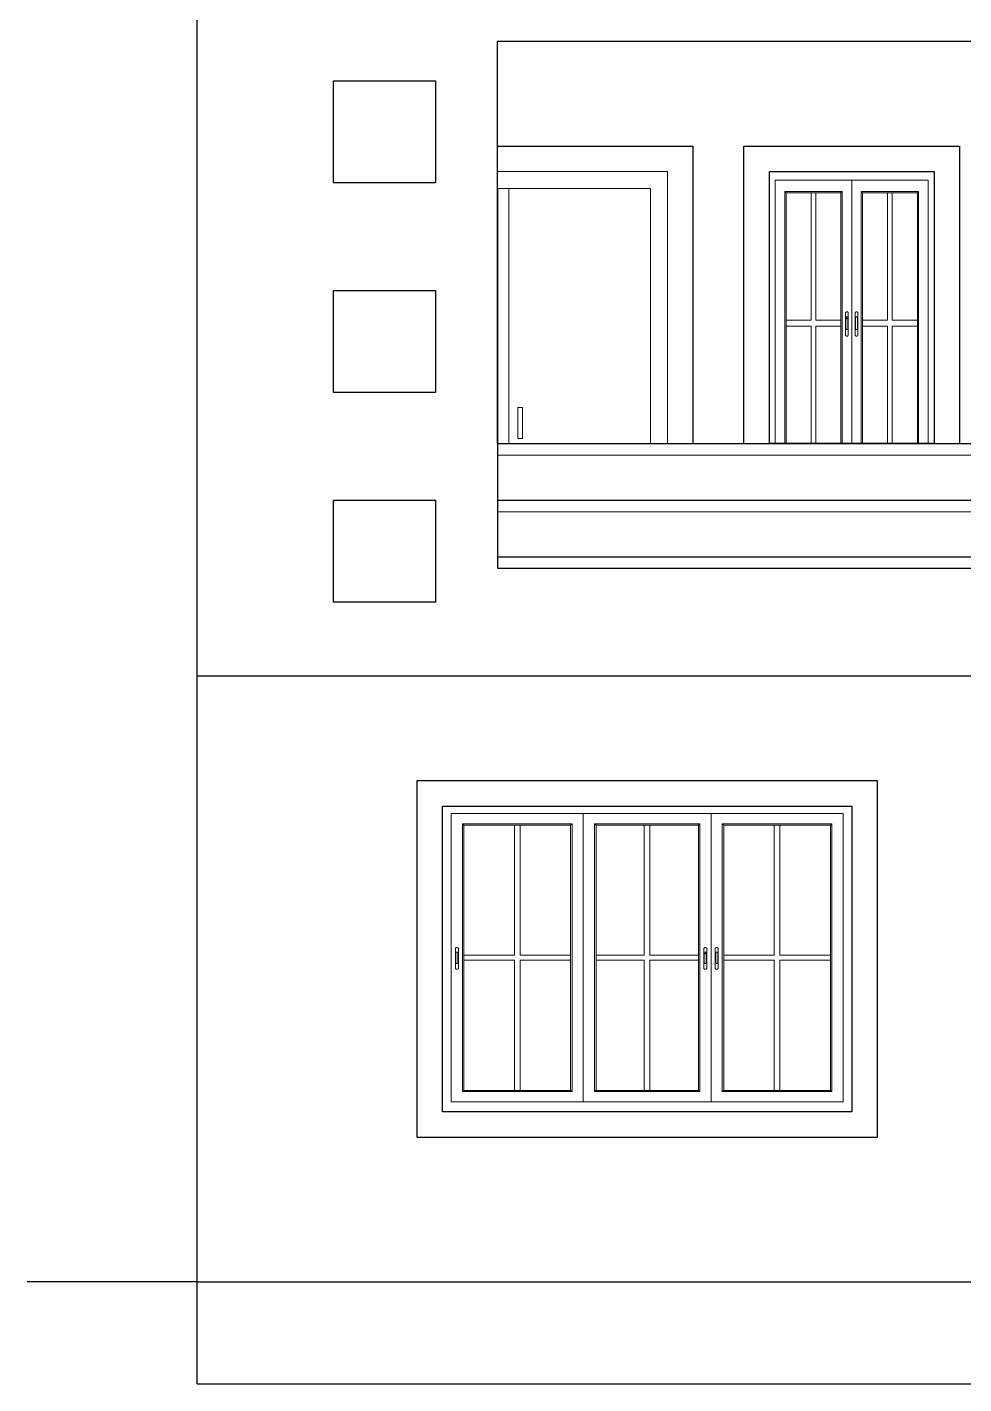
# Model space of a CAD drawing. Header units: inches. Extents: x -4962553 to -4957717, y -3263817 to -3261572.
# Drawn here: x -4961727.8 to -4961562.5, y -3263450.3 to -3263210.8 of the extents above; entities that cross this region are included whole.
import ezdxf

# ---------------------------------------------------------------- set-up
doc = ezdxf.new("R2010")
doc.units = ezdxf.units.IN
doc.header["$LTSCALE"] = 2
doc.header["$MEASUREMENT"] = 0
doc.layers.get('0').update_dxf_attribs({"linetype": 'CONTINUOUS'})
doc.layers.add('window', color=4, linetype='CONTINUOUS', lineweight=13)

# ---------------------------------------------------------------- blocks, each defined once
blk = doc.blocks.new('A$Ce833cbf3')
at = {"layer": 'window'}
for p, q in [((0, 0), (0, 54)), ((71.23, 54), (0, 54)), ((1.5, 1.78), (1.5, 52.67)), ((69.73, 52.67), (1.5, 52.67)), ((24.5, 52.67), (24.5, 1.78)), ((46.73, 52.67), (46.73, 1.78)), ((69.73, 52.67), (69.73, 1.78)), ((71.23, 0), (71.23, 54)), ((3.46, 3.58), (3.46, 50.87)), ((3.46, 50.87), (22.54, 50.87)), ((3.71, 50.64), (3.46, 50.87)), ((3.71, 3.8), (3.71, 50.64)), ((22.29, 50.64), (3.71, 50.64)), ((12.51, 50.64), (12.51, 27.67)), ((13.49, 50.64), (13.49, 27.67)), ((22.29, 50.64), (22.54, 50.87)), ((22.29, 50.64), (22.29, 3.8)), ((22.54, 50.87), (22.54, 3.58)), ((44.76, 50.87), (26.46, 50.87)), ((26.46, 50.87), (26.46, 3.58)), ((26.71, 50.64), (26.46, 50.87)), ((26.71, 50.64), (26.71, 3.8)), ((26.71, 50.64), (44.52, 50.64)), ((35.12, 50.64), (35.12, 27.67)), ((36.1, 50.64), (36.1, 27.67)), ((44.52, 50.64), (44.76, 50.87)), ((44.52, 3.8), (44.52, 50.64)), ((44.76, 3.58), (44.76, 50.87)), ((48.69, 3.58), (48.69, 50.87)), ((48.69, 50.87), (67.76, 50.87)), ((48.94, 50.64), (48.69, 50.87)), ((48.94, 3.8), (48.94, 50.64)), ((67.52, 50.64), (48.94, 50.64)), ((57.74, 50.64), (57.74, 27.67)), ((58.72, 50.64), (58.72, 27.67)), ((67.52, 50.64), (67.76, 50.87)), ((67.52, 50.64), (67.52, 3.8)), ((67.76, 50.87), (67.76, 3.58)), ((2.23, 28.82), (2.24, 28.86)), ((2.23, 28.79), (2.24, 28.86)), ((2.23, 28.79), (2.23, 28.82)), ((2.23, 25.4), (2.23, 28.79)), ((2.24, 28.86), (2.25, 28.89)), ((2.25, 28.89), (2.28, 28.92)), ((2.3, 28.95), (2.28, 28.92)), ((2.34, 28.97), (2.3, 28.95)), ((2.34, 28.97), (2.37, 28.99)), ((2.41, 29), (2.37, 28.99)), ((2.45, 29.01), (2.41, 29)), ((2.5, 29.01), (2.45, 29.01)), ((2.54, 29.01), (2.5, 29.01)), ((2.54, 29.01), (2.58, 29)), ((2.58, 29), (2.62, 28.99)), ((2.62, 28.99), (2.65, 28.97)), ((2.65, 28.97), (2.69, 28.95)), ((2.69, 28.95), (2.71, 28.92)), ((2.74, 28.89), (2.71, 28.92)), ((2.75, 28.86), (2.74, 28.89)), ((2.76, 28.82), (2.75, 28.86)), ((2.76, 28.82), (2.77, 28.79)), ((2.77, 28.79), (2.77, 25.4)), ((45.47, 28.86), (45.46, 28.82)), ((45.46, 28.82), (45.46, 28.79)), ((45.46, 28.79), (45.46, 25.4)), ((45.49, 28.89), (45.47, 28.86)), ((45.51, 28.92), (45.49, 28.89)), ((45.54, 28.95), (45.51, 28.92)), ((45.57, 28.97), (45.54, 28.95)), ((45.61, 28.99), (45.57, 28.97)), ((45.65, 29), (45.61, 28.99)), ((45.69, 29.01), (45.65, 29)), ((45.73, 29.01), (45.69, 29.01)), ((45.77, 29.01), (45.73, 29.01)), ((45.81, 29), (45.77, 29.01)), ((45.85, 28.99), (45.81, 29)), ((45.89, 28.97), (45.85, 28.99)), ((45.92, 28.95), (45.89, 28.97)), ((45.95, 28.92), (45.92, 28.95)), ((45.97, 28.89), (45.95, 28.92)), ((45.99, 28.86), (45.97, 28.89)), ((46, 28.82), (45.99, 28.86)), ((46, 28.79), (45.99, 28.86)), ((46, 28.79), (46, 28.82)), ((46, 25.4), (46, 28.79)), ((47.45, 28.79), (47.47, 28.86)), ((47.45, 28.79), (47.46, 28.82)), ((47.45, 25.4), (47.45, 28.79)), ((47.46, 28.82), (47.47, 28.86)), ((47.47, 28.86), (47.48, 28.89)), ((47.48, 28.89), (47.5, 28.92)), ((47.53, 28.95), (47.5, 28.92)), ((47.56, 28.97), (47.53, 28.95)), ((47.56, 28.97), (47.6, 28.99)), ((47.64, 29), (47.6, 28.99)), ((47.68, 29.01), (47.64, 29)), ((47.72, 29.01), (47.68, 29.01)), ((47.76, 29.01), (47.72, 29.01)), ((47.76, 29.01), (47.81, 29)), ((47.81, 29), (47.85, 28.99)), ((47.85, 28.99), (47.88, 28.97)), ((47.88, 28.97), (47.91, 28.95)), ((47.91, 28.95), (47.94, 28.92)), ((47.96, 28.89), (47.94, 28.92)), ((47.98, 28.86), (47.96, 28.89)), ((47.99, 28.82), (47.98, 28.86)), ((47.99, 28.82), (47.99, 28.79)), ((47.99, 28.79), (47.99, 25.4)), ((2.32, 28.09), (2.31, 28.07)), ((2.31, 28.07), (2.31, 26.36)), ((2.32, 26.34), (2.31, 26.36)), ((2.33, 28.14), (2.32, 28.12)), ((2.32, 28.12), (2.32, 28.09)), ((2.32, 26.32), (2.32, 26.34)), ((2.33, 26.3), (2.32, 26.32)), ((2.35, 28.16), (2.33, 28.14)), ((2.35, 26.28), (2.33, 26.3)), ((2.37, 28.18), (2.35, 28.16)), ((2.37, 26.26), (2.35, 26.28)), ((2.39, 28.19), (2.37, 28.18)), ((2.39, 26.24), (2.37, 26.26)), ((2.41, 28.2), (2.39, 28.19)), ((2.41, 26.23), (2.39, 26.24)), ((2.44, 28.21), (2.41, 28.2)), ((2.44, 26.22), (2.41, 26.23)), ((2.47, 28.22), (2.44, 28.21)), ((2.47, 26.22), (2.44, 26.22)), ((2.5, 28.22), (2.47, 28.22)), ((2.5, 26.22), (2.47, 26.22)), ((2.52, 28.22), (2.5, 28.22)), ((2.52, 26.22), (2.5, 26.22)), ((2.55, 28.21), (2.52, 28.22)), ((2.55, 26.22), (2.52, 26.22)), ((2.58, 28.2), (2.55, 28.21)), ((2.58, 26.23), (2.55, 26.22)), ((2.6, 28.19), (2.58, 28.2)), ((2.6, 26.24), (2.58, 26.23)), ((2.62, 28.18), (2.6, 28.19)), ((2.62, 26.26), (2.6, 26.24)), ((2.64, 28.16), (2.62, 28.18)), ((2.64, 26.28), (2.62, 26.26)), ((2.66, 28.14), (2.64, 28.16)), ((2.66, 26.3), (2.64, 26.28)), ((2.67, 28.12), (2.66, 28.14)), ((2.67, 26.32), (2.66, 26.3)), ((2.67, 28.09), (2.67, 28.12)), ((2.68, 28.07), (2.67, 28.09)), ((2.68, 26.36), (2.67, 26.34)), ((2.67, 26.34), (2.67, 26.32)), ((2.68, 26.36), (2.68, 28.07)), ((3.71, 27.67), (12.51, 27.67)), ((3.71, 26.77), (12.51, 26.77)), ((12.51, 26.77), (12.51, 3.8)), ((13.49, 27.67), (22.29, 27.67)), ((13.49, 26.77), (22.29, 26.77)), ((13.49, 26.77), (13.49, 3.8)), ((35.12, 27.67), (26.71, 27.67)), ((35.12, 26.77), (26.71, 26.77)), ((35.12, 26.77), (35.12, 3.8)), ((44.52, 27.67), (36.1, 27.67)), ((36.1, 26.77), (36.1, 3.8)), ((44.52, 26.77), (36.1, 26.77)), ((45.55, 28.09), (45.56, 28.12)), ((45.55, 28.07), (45.55, 28.09)), ((45.55, 27.82), (45.55, 28.07)), ((45.55, 27.85), (45.56, 27.87)), ((45.55, 27.82), (45.55, 27.85)), ((45.55, 26.36), (45.55, 27.82)), ((45.55, 26.36), (45.55, 26.34)), ((45.55, 26.34), (45.56, 26.32)), ((45.56, 28.12), (45.57, 28.14)), ((45.56, 27.87), (45.57, 27.89)), ((45.56, 26.32), (45.57, 26.3)), ((45.57, 28.14), (45.58, 28.16)), ((45.57, 27.89), (45.58, 27.91)), ((45.57, 26.3), (45.58, 26.28)), ((45.58, 28.16), (45.6, 28.18)), ((45.58, 27.91), (45.6, 27.93)), ((45.58, 26.28), (45.6, 26.26)), ((45.6, 28.18), (45.62, 28.19)), ((45.6, 27.93), (45.62, 27.94)), ((45.6, 26.26), (45.62, 26.24)), ((45.62, 28.19), (45.65, 28.2)), ((45.62, 27.94), (45.65, 27.95)), ((45.62, 26.24), (45.65, 26.23)), ((45.65, 28.2), (45.68, 28.21)), ((45.65, 27.95), (45.68, 27.96)), ((45.65, 26.23), (45.68, 26.22)), ((45.68, 28.21), (45.7, 28.22)), ((45.68, 27.96), (45.7, 27.97)), ((45.68, 26.22), (45.7, 26.22)), ((45.7, 28.22), (45.73, 28.22)), ((45.7, 27.97), (45.73, 27.97)), ((45.7, 26.22), (45.73, 26.22)), ((45.73, 28.22), (45.76, 28.22)), ((45.73, 27.97), (45.76, 27.97)), ((45.73, 26.22), (45.76, 26.22)), ((45.76, 28.22), (45.79, 28.21)), ((45.76, 27.97), (45.79, 27.96)), ((45.76, 26.22), (45.79, 26.22)), ((45.79, 28.21), (45.81, 28.2)), ((45.79, 27.96), (45.81, 27.95)), ((45.79, 26.22), (45.81, 26.23)), ((45.81, 28.2), (45.84, 28.19)), ((45.81, 27.95), (45.84, 27.94)), ((45.81, 26.23), (45.84, 26.24)), ((45.84, 28.19), (45.86, 28.18)), ((45.84, 27.94), (45.86, 27.93)), ((45.84, 26.24), (45.86, 26.26)), ((45.86, 28.18), (45.88, 28.16)), ((45.86, 27.93), (45.88, 27.91)), ((45.86, 26.26), (45.88, 26.28)), ((45.88, 28.16), (45.89, 28.14)), ((45.88, 27.91), (45.89, 27.89)), ((45.88, 26.28), (45.89, 26.3)), ((45.89, 28.14), (45.9, 28.12)), ((45.89, 27.89), (45.9, 27.87)), ((45.89, 26.3), (45.9, 26.32)), ((45.9, 28.12), (45.91, 28.09)), ((45.9, 27.87), (45.91, 27.85)), ((45.9, 26.32), (45.91, 26.34)), ((45.91, 28.09), (45.91, 28.07)), ((45.91, 26.36), (45.91, 28.07)), ((45.91, 27.85), (45.91, 27.82)), ((45.91, 26.34), (45.91, 26.36)), ((47.55, 28.12), (47.54, 28.09)), ((47.54, 28.09), (47.54, 28.07)), ((47.54, 28.07), (47.54, 26.36)), ((47.54, 26.34), (47.54, 26.36)), ((47.55, 26.32), (47.54, 26.34)), ((47.56, 28.14), (47.55, 28.12)), ((47.56, 26.3), (47.55, 26.32)), ((47.58, 28.16), (47.56, 28.14)), ((47.58, 26.28), (47.56, 26.3)), ((47.59, 28.18), (47.58, 28.16)), ((47.59, 26.26), (47.58, 26.28)), ((47.62, 28.19), (47.59, 28.18)), ((47.62, 26.24), (47.59, 26.26)), ((47.64, 28.2), (47.62, 28.19)), ((47.64, 26.23), (47.62, 26.24)), ((47.67, 28.21), (47.64, 28.2)), ((47.67, 26.22), (47.64, 26.23)), ((47.69, 28.22), (47.67, 28.21)), ((47.69, 26.22), (47.67, 26.22)), ((47.72, 28.22), (47.69, 28.22)), ((47.72, 26.22), (47.69, 26.22)), ((47.75, 28.22), (47.72, 28.22)), ((47.75, 26.22), (47.72, 26.22)), ((47.78, 28.21), (47.75, 28.22)), ((47.78, 26.22), (47.75, 26.22)), ((47.8, 28.2), (47.78, 28.21)), ((47.8, 26.23), (47.78, 26.22)), ((47.83, 28.19), (47.8, 28.2)), ((47.83, 26.24), (47.8, 26.23)), ((47.85, 28.18), (47.83, 28.19)), ((47.85, 26.26), (47.83, 26.24)), ((47.87, 28.16), (47.85, 28.18)), ((47.87, 26.28), (47.85, 26.26)), ((47.88, 28.14), (47.87, 28.16)), ((47.88, 26.3), (47.87, 26.28)), ((47.9, 28.12), (47.88, 28.14)), ((47.9, 26.32), (47.88, 26.3)), ((47.9, 28.09), (47.9, 28.12)), ((47.9, 28.07), (47.9, 28.09)), ((47.9, 26.36), (47.9, 28.07)), ((47.9, 26.36), (47.9, 26.34)), ((47.9, 26.34), (47.9, 26.32)), ((48.94, 27.67), (57.74, 27.67)), ((48.94, 26.77), (57.74, 26.77)), ((57.74, 26.77), (57.74, 3.8)), ((58.72, 27.67), (67.52, 27.67)), ((58.72, 26.77), (67.52, 26.77)), ((58.72, 26.77), (58.72, 3.8)), ((2.23, 25.36), (2.23, 25.4)), ((2.24, 25.33), (2.23, 25.36)), ((2.24, 25.33), (2.25, 25.3)), ((2.25, 25.3), (2.28, 25.27)), ((2.28, 25.27), (2.3, 25.24)), ((2.34, 25.22), (2.3, 25.24)), ((2.37, 25.2), (2.34, 25.22)), ((2.37, 25.2), (2.41, 25.19)), ((2.45, 25.18), (2.41, 25.19)), ((2.5, 25.18), (2.45, 25.18)), ((2.5, 25.18), (2.54, 25.18)), ((2.54, 25.18), (2.58, 25.19)), ((2.62, 25.2), (2.58, 25.19)), ((2.65, 25.22), (2.62, 25.2)), ((2.65, 25.22), (2.69, 25.24)), ((2.69, 25.24), (2.71, 25.27)), ((2.71, 25.27), (2.74, 25.3)), ((2.75, 25.33), (2.74, 25.3)), ((2.77, 25.4), (2.75, 25.33)), ((2.76, 25.36), (2.75, 25.33)), ((2.76, 25.36), (2.77, 25.4)), ((45.46, 25.36), (45.46, 25.4)), ((45.46, 25.4), (45.47, 25.33)), ((45.46, 25.36), (45.47, 25.33)), ((45.47, 25.33), (45.49, 25.3)), ((45.49, 25.3), (45.51, 25.27)), ((45.51, 25.27), (45.54, 25.24)), ((45.54, 25.24), (45.57, 25.22)), ((45.57, 25.22), (45.61, 25.2)), ((45.61, 25.2), (45.65, 25.19)), ((45.65, 25.19), (45.69, 25.18)), ((45.69, 25.18), (45.73, 25.18)), ((45.73, 25.18), (45.77, 25.18)), ((45.77, 25.18), (45.81, 25.19)), ((45.81, 25.19), (45.85, 25.2)), ((45.85, 25.2), (45.89, 25.22)), ((45.89, 25.22), (45.92, 25.24)), ((45.92, 25.24), (45.95, 25.27)), ((45.95, 25.27), (45.97, 25.3)), ((45.97, 25.3), (45.99, 25.33)), ((45.99, 25.33), (46, 25.36)), ((46, 25.36), (46, 25.4)), ((47.46, 25.36), (47.45, 25.4)), ((47.47, 25.33), (47.46, 25.36)), ((47.47, 25.33), (47.48, 25.3)), ((47.48, 25.3), (47.5, 25.27)), ((47.5, 25.27), (47.53, 25.24)), ((47.56, 25.22), (47.53, 25.24)), ((47.6, 25.2), (47.56, 25.22)), ((47.6, 25.2), (47.64, 25.19)), ((47.68, 25.18), (47.64, 25.19)), ((47.72, 25.18), (47.68, 25.18)), ((47.72, 25.18), (47.76, 25.18)), ((47.76, 25.18), (47.81, 25.19)), ((47.85, 25.2), (47.81, 25.19)), ((47.88, 25.22), (47.85, 25.2)), ((47.88, 25.22), (47.91, 25.24)), ((47.91, 25.24), (47.94, 25.27)), ((47.94, 25.27), (47.96, 25.3)), ((47.98, 25.33), (47.96, 25.3)), ((47.99, 25.4), (47.98, 25.33)), ((47.99, 25.36), (47.98, 25.33)), ((47.99, 25.36), (47.99, 25.4)), ((3.46, 3.58), (3.71, 3.8)), ((22.54, 3.58), (3.46, 3.58)), ((22.29, 3.8), (3.71, 3.8)), ((22.29, 3.8), (22.54, 3.58)), ((26.71, 3.8), (26.46, 3.58)), ((26.46, 3.58), (44.76, 3.58)), ((26.71, 3.8), (44.52, 3.8)), ((44.76, 3.58), (44.52, 3.8)), ((48.69, 3.58), (48.94, 3.8)), ((67.76, 3.58), (48.69, 3.58)), ((67.52, 3.8), (48.94, 3.8)), ((67.52, 3.8), (67.76, 3.58)), ((71.23, 0), (0, 0)), ((1.5, 1.78), (24.5, 1.78)), ((46.73, 1.78), (24.5, 1.78)), ((46.73, 1.78), (69.73, 1.78))]:
    blk.add_line(p, q, dxfattribs=at)

msp = doc.modelspace()

# ---------------------------------------------------------------- linework, layer by layer
at = {"ltscale": 0.5}
for p, q in [((-4961697.78, -3263320.25), (-4961697.78, -3263208.25)), ((-4961644.78, -3263213.25), (-4961547.65, -3263213.25)), ((-4961644.78, -3263284.25), (-4961644.78, -3263213.25)), ((-4961644.78, -3263239.25), (-4961644.78, -3263306.25)), ((-4961644.78, -3263284.25), (-4961547.65, -3263284.25)), ((-4961644.78, -3263286.25), (-4961538.64, -3263286.3)), ((-4961644.78, -3263294.25), (-4961538.64, -3263294.25)), ((-4961644.78, -3263296.25), (-4961538.64, -3263296.3)), ((-4961644.78, -3263304.25), (-4961538.65, -3263304.23)), ((-4961644.78, -3263306.25), (-4961538.65, -3263306.23)), ((-4961697.78, -3263432.25), (-4961697.78, -3263320.25)), ((-4961697.78, -3263325.25), (-4961379.65, -3263325.25)), ((-4961697.78, -3263432.25), (-4961727.78, -3263432.25)), ((-4961697.78, -3263432.25), (-4961379.65, -3263432.25)), ((-4961697.78, -3263450.25), (-4961697.78, -3263432.25)), ((-4961697.78, -3263450.25), (-4961379.65, -3263450.25))]:
    msp.add_line(p, q, dxfattribs=at)
for points in [[(-4961673.74, -3263220.25), (-4961655.74, -3263220.25), (-4961655.74, -3263238.25), (-4961673.74, -3263238.25)], [(-4961596.78, -3263236.25), (-4961567.73, -3263236.25), (-4961567.73, -3263284.25), (-4961596.78, -3263284.25)], [(-4961673.74, -3263257.25), (-4961655.74, -3263257.25), (-4961655.74, -3263275.25), (-4961673.74, -3263275.25)], [(-4961673.74, -3263294.25), (-4961655.74, -3263294.25), (-4961655.74, -3263312.25), (-4961673.74, -3263312.25)], [(-4961658.97, -3263343.75), (-4961577.74, -3263343.75), (-4961577.74, -3263406.75), (-4961658.97, -3263406.75)], [(-4961654.47, -3263348.25), (-4961582.24, -3263348.25), (-4961582.24, -3263402.25), (-4961654.47, -3263402.25)]]:
    msp.add_lwpolyline(points, close=True, dxfattribs=at)
for points in [[(-4961644.78, -3263231.75), (-4961610.28, -3263231.75), (-4961610.28, -3263284.25)], [(-4961601.28, -3263284.25), (-4961601.28, -3263231.75), (-4961563.23, -3263231.75), (-4961563.23, -3263284.25)]]:
    msp.add_lwpolyline(points, dxfattribs=at)
at = {"layer": 'window'}
for p, q in [((-4961596.78, -3263284.25), (-4961596.78, -3263236.25)), ((-4961596.78, -3263236.25), (-4961567.73, -3263236.25)), ((-4961595.74, -3263284.25), (-4961595.74, -3263237.75)), ((-4961595.74, -3263237.75), (-4961568.77, -3263237.75)), ((-4961582.26, -3263237.75), (-4961582.26, -3263284.25)), ((-4961568.77, -3263237.75), (-4961568.77, -3263284.25)), ((-4961567.73, -3263236.44), (-4961567.73, -3263236.25)), ((-4961567.73, -3263284.25), (-4961567.73, -3263236.25)), ((-4961642.78, -3263239.25), (-4961642.78, -3263284.25)), ((-4961583.94, -3263239.78), (-4961594.06, -3263239.78)), ((-4961594.06, -3263239.78), (-4961594.06, -3263284.25)), ((-4961593.85, -3263240.03), (-4961594.06, -3263239.78)), ((-4961593.85, -3263240.03), (-4961593.85, -3263284.25)), ((-4961593.85, -3263240.03), (-4961584.15, -3263240.03)), ((-4961589.42, -3263240.03), (-4961589.42, -3263262.5)), ((-4961588.58, -3263240.03), (-4961588.58, -3263262.5)), ((-4961584.15, -3263240.03), (-4961583.94, -3263239.78)), ((-4961584.15, -3263284.25), (-4961584.15, -3263240.03)), ((-4961583.94, -3263284.25), (-4961583.94, -3263239.78)), ((-4961580.57, -3263284.25), (-4961580.57, -3263239.78)), ((-4961580.57, -3263239.78), (-4961570.45, -3263239.78)), ((-4961580.36, -3263240.03), (-4961580.57, -3263239.78)), ((-4961580.36, -3263284.25), (-4961580.36, -3263240.03)), ((-4961570.66, -3263240.03), (-4961580.36, -3263240.03)), ((-4961575.93, -3263240.03), (-4961575.93, -3263262.5)), ((-4961575.09, -3263240.03), (-4961575.09, -3263262.5)), ((-4961570.66, -3263240.03), (-4961570.45, -3263239.78)), ((-4961570.66, -3263240.03), (-4961570.66, -3263284.25)), ((-4961570.45, -3263239.78), (-4961570.45, -3263284.25)), ((-4961583.33, -3263261.16), (-4961583.34, -3263261.2)), ((-4961583.34, -3263261.2), (-4961583.34, -3263261.24)), ((-4961583.34, -3263261.24), (-4961583.34, -3263265.05)), ((-4961583.32, -3263261.13), (-4961583.33, -3263261.16)), ((-4961583.3, -3263261.09), (-4961583.32, -3263261.13)), ((-4961583.27, -3263261.06), (-4961583.3, -3263261.09)), ((-4961583.25, -3263261.04), (-4961583.27, -3263261.06)), ((-4961583.22, -3263261.02), (-4961583.25, -3263261.04)), ((-4961583.18, -3263261), (-4961583.22, -3263261.02)), ((-4961583.15, -3263260.99), (-4961583.18, -3263261)), ((-4961583.11, -3263260.99), (-4961583.15, -3263260.99)), ((-4961583.07, -3263260.99), (-4961583.11, -3263260.99)), ((-4961583.04, -3263261), (-4961583.07, -3263260.99)), ((-4961583, -3263261.02), (-4961583.04, -3263261)), ((-4961582.97, -3263261.04), (-4961583, -3263261.02)), ((-4961582.95, -3263261.06), (-4961582.97, -3263261.04)), ((-4961582.92, -3263261.09), (-4961582.95, -3263261.06)), ((-4961582.9, -3263261.13), (-4961582.92, -3263261.09)), ((-4961582.89, -3263261.16), (-4961582.9, -3263261.13)), ((-4961582.88, -3263261.2), (-4961582.89, -3263261.16)), ((-4961582.88, -3263261.24), (-4961582.89, -3263261.16)), ((-4961582.88, -3263261.24), (-4961582.88, -3263261.2)), ((-4961582.88, -3263265.05), (-4961582.88, -3263261.24)), ((-4961581.63, -3263261.2), (-4961581.62, -3263261.16)), ((-4961581.63, -3263261.24), (-4961581.62, -3263261.16)), ((-4961581.63, -3263261.24), (-4961581.63, -3263261.2)), ((-4961581.63, -3263265.05), (-4961581.63, -3263261.24)), ((-4961581.62, -3263261.16), (-4961581.61, -3263261.13)), ((-4961581.61, -3263261.13), (-4961581.59, -3263261.09)), ((-4961581.57, -3263261.06), (-4961581.59, -3263261.09)), ((-4961581.54, -3263261.04), (-4961581.57, -3263261.06)), ((-4961581.54, -3263261.04), (-4961581.51, -3263261.02)), ((-4961581.48, -3263261), (-4961581.51, -3263261.02)), ((-4961581.44, -3263260.99), (-4961581.48, -3263261)), ((-4961581.4, -3263260.99), (-4961581.44, -3263260.99)), ((-4961581.37, -3263260.99), (-4961581.4, -3263260.99)), ((-4961581.37, -3263260.99), (-4961581.33, -3263261)), ((-4961581.33, -3263261), (-4961581.3, -3263261.02)), ((-4961581.3, -3263261.02), (-4961581.27, -3263261.04)), ((-4961581.27, -3263261.04), (-4961581.24, -3263261.06)), ((-4961581.24, -3263261.06), (-4961581.22, -3263261.09)), ((-4961581.2, -3263261.13), (-4961581.22, -3263261.09)), ((-4961581.18, -3263261.16), (-4961581.2, -3263261.13)), ((-4961581.17, -3263261.2), (-4961581.18, -3263261.16)), ((-4961581.17, -3263261.2), (-4961581.17, -3263261.24)), ((-4961581.17, -3263261.24), (-4961581.17, -3263265.05)), ((-4961589.42, -3263262.5), (-4961593.85, -3263262.5)), ((-4961589.42, -3263263.51), (-4961593.85, -3263263.51)), ((-4961589.42, -3263263.51), (-4961589.42, -3263284.25)), ((-4961584.15, -3263262.5), (-4961588.58, -3263262.5)), ((-4961588.58, -3263263.51), (-4961588.58, -3263284.25)), ((-4961584.15, -3263263.51), (-4961588.58, -3263263.51)), ((-4961583.27, -3263262.05), (-4961583.26, -3263262.02)), ((-4961583.27, -3263262.33), (-4961583.27, -3263262.05)), ((-4961583.27, -3263262.33), (-4961583.26, -3263262.3)), ((-4961583.27, -3263263.97), (-4961583.27, -3263262.33)), ((-4961583.27, -3263263.97), (-4961583.26, -3263263.99)), ((-4961583.26, -3263262), (-4961583.25, -3263261.97)), ((-4961583.26, -3263262.02), (-4961583.26, -3263262)), ((-4961583.26, -3263262.27), (-4961583.25, -3263262.25)), ((-4961583.26, -3263262.3), (-4961583.26, -3263262.27)), ((-4961583.26, -3263263.99), (-4961583.26, -3263264.02)), ((-4961583.26, -3263264.02), (-4961583.25, -3263264.04)), ((-4961583.25, -3263261.97), (-4961583.24, -3263261.95)), ((-4961583.25, -3263262.25), (-4961583.24, -3263262.23)), ((-4961583.25, -3263264.04), (-4961583.24, -3263264.07)), ((-4961583.24, -3263261.95), (-4961583.22, -3263261.93)), ((-4961583.24, -3263262.23), (-4961583.22, -3263262.21)), ((-4961583.24, -3263264.07), (-4961583.22, -3263264.09)), ((-4961583.22, -3263261.93), (-4961583.2, -3263261.91)), ((-4961583.22, -3263262.21), (-4961583.2, -3263262.19)), ((-4961583.22, -3263264.09), (-4961583.2, -3263264.1)), ((-4961583.2, -3263261.91), (-4961583.18, -3263261.9)), ((-4961583.2, -3263262.19), (-4961583.18, -3263262.18)), ((-4961583.2, -3263264.1), (-4961583.18, -3263264.12)), ((-4961583.18, -3263261.9), (-4961583.16, -3263261.89)), ((-4961583.18, -3263262.18), (-4961583.16, -3263262.17)), ((-4961583.18, -3263264.12), (-4961583.16, -3263264.13)), ((-4961583.16, -3263261.89), (-4961583.13, -3263261.88)), ((-4961583.16, -3263262.17), (-4961583.13, -3263262.16)), ((-4961583.16, -3263264.13), (-4961583.13, -3263264.13)), ((-4961583.13, -3263261.88), (-4961583.11, -3263261.88)), ((-4961583.13, -3263262.16), (-4961583.11, -3263262.16)), ((-4961583.13, -3263264.13), (-4961583.11, -3263264.13)), ((-4961583.11, -3263261.88), (-4961583.09, -3263261.88)), ((-4961583.11, -3263262.16), (-4961583.09, -3263262.16)), ((-4961583.11, -3263264.13), (-4961583.09, -3263264.13)), ((-4961583.09, -3263261.88), (-4961583.06, -3263261.89)), ((-4961583.09, -3263262.16), (-4961583.06, -3263262.17)), ((-4961583.09, -3263264.13), (-4961583.06, -3263264.13)), ((-4961583.06, -3263261.89), (-4961583.04, -3263261.9)), ((-4961583.06, -3263262.17), (-4961583.04, -3263262.18)), ((-4961583.06, -3263264.13), (-4961583.04, -3263264.12)), ((-4961583.04, -3263261.9), (-4961583.02, -3263261.91)), ((-4961583.04, -3263262.18), (-4961583.02, -3263262.19)), ((-4961583.04, -3263264.12), (-4961583.02, -3263264.1)), ((-4961583.02, -3263261.91), (-4961583, -3263261.93)), ((-4961583.02, -3263262.19), (-4961583, -3263262.21)), ((-4961583.02, -3263264.1), (-4961583, -3263264.09)), ((-4961583, -3263261.93), (-4961582.98, -3263261.95)), ((-4961583, -3263262.21), (-4961582.98, -3263262.23)), ((-4961583, -3263264.09), (-4961582.98, -3263264.07)), ((-4961582.98, -3263261.95), (-4961582.97, -3263261.97)), ((-4961582.98, -3263262.23), (-4961582.97, -3263262.25)), ((-4961582.98, -3263264.07), (-4961582.97, -3263264.04)), ((-4961582.97, -3263261.97), (-4961582.96, -3263262)), ((-4961582.97, -3263262.25), (-4961582.96, -3263262.27)), ((-4961582.97, -3263264.04), (-4961582.96, -3263264.02)), ((-4961582.96, -3263262), (-4961582.96, -3263262.02)), ((-4961582.96, -3263262.02), (-4961582.95, -3263262.05)), ((-4961582.96, -3263262.27), (-4961582.96, -3263262.3)), ((-4961582.96, -3263262.3), (-4961582.95, -3263262.33)), ((-4961582.96, -3263263.99), (-4961582.95, -3263263.97)), ((-4961582.96, -3263264.02), (-4961582.96, -3263263.99)), ((-4961582.95, -3263263.97), (-4961582.95, -3263262.05)), ((-4961581.55, -3263262), (-4961581.56, -3263262.02)), ((-4961581.56, -3263262.02), (-4961581.56, -3263262.05)), ((-4961581.56, -3263262.05), (-4961581.56, -3263263.97)), ((-4961581.56, -3263263.99), (-4961581.56, -3263263.97)), ((-4961581.55, -3263264.02), (-4961581.56, -3263263.99)), ((-4961581.54, -3263261.97), (-4961581.55, -3263262)), ((-4961581.54, -3263264.04), (-4961581.55, -3263264.02)), ((-4961581.53, -3263261.95), (-4961581.54, -3263261.97)), ((-4961581.53, -3263264.07), (-4961581.54, -3263264.04)), ((-4961581.51, -3263261.93), (-4961581.53, -3263261.95)), ((-4961581.51, -3263264.09), (-4961581.53, -3263264.07)), ((-4961581.49, -3263261.91), (-4961581.51, -3263261.93)), ((-4961581.49, -3263264.1), (-4961581.51, -3263264.09)), ((-4961581.47, -3263261.9), (-4961581.49, -3263261.91)), ((-4961581.47, -3263264.12), (-4961581.49, -3263264.1)), ((-4961581.45, -3263261.89), (-4961581.47, -3263261.9)), ((-4961581.45, -3263264.13), (-4961581.47, -3263264.12)), ((-4961581.43, -3263261.88), (-4961581.45, -3263261.89)), ((-4961581.43, -3263264.13), (-4961581.45, -3263264.13)), ((-4961581.4, -3263261.88), (-4961581.43, -3263261.88)), ((-4961581.4, -3263264.13), (-4961581.43, -3263264.13)), ((-4961581.38, -3263261.88), (-4961581.4, -3263261.88)), ((-4961581.38, -3263264.13), (-4961581.4, -3263264.13)), ((-4961581.36, -3263261.89), (-4961581.38, -3263261.88)), ((-4961581.36, -3263264.13), (-4961581.38, -3263264.13)), ((-4961581.33, -3263261.9), (-4961581.36, -3263261.89)), ((-4961581.33, -3263264.12), (-4961581.36, -3263264.13)), ((-4961581.31, -3263261.91), (-4961581.33, -3263261.9)), ((-4961581.31, -3263264.1), (-4961581.33, -3263264.12)), ((-4961581.29, -3263261.93), (-4961581.31, -3263261.91)), ((-4961581.29, -3263264.09), (-4961581.31, -3263264.1)), ((-4961581.28, -3263261.95), (-4961581.29, -3263261.93)), ((-4961581.28, -3263264.07), (-4961581.29, -3263264.09)), ((-4961581.26, -3263261.97), (-4961581.28, -3263261.95)), ((-4961581.26, -3263264.04), (-4961581.28, -3263264.07)), ((-4961581.26, -3263262), (-4961581.26, -3263261.97)), ((-4961581.25, -3263262.02), (-4961581.26, -3263262)), ((-4961581.25, -3263263.99), (-4961581.26, -3263264.02)), ((-4961581.26, -3263264.02), (-4961581.26, -3263264.04)), ((-4961581.25, -3263262.05), (-4961581.25, -3263262.02)), ((-4961581.25, -3263263.97), (-4961581.25, -3263262.05)), ((-4961581.25, -3263263.97), (-4961581.25, -3263263.99)), ((-4961580.36, -3263262.5), (-4961575.93, -3263262.5)), ((-4961580.36, -3263263.51), (-4961575.93, -3263263.51)), ((-4961575.93, -3263263.51), (-4961575.93, -3263284.25)), ((-4961575.09, -3263262.5), (-4961570.66, -3263262.5)), ((-4961575.09, -3263263.51), (-4961570.66, -3263263.51)), ((-4961575.09, -3263263.51), (-4961575.09, -3263284.25)), ((-4961583.34, -3263265.09), (-4961583.34, -3263265.05)), ((-4961583.34, -3263265.05), (-4961583.33, -3263265.13)), ((-4961583.34, -3263265.09), (-4961583.33, -3263265.13)), ((-4961583.33, -3263265.13), (-4961583.32, -3263265.17)), ((-4961583.32, -3263265.17), (-4961583.3, -3263265.2)), ((-4961583.3, -3263265.2), (-4961583.27, -3263265.23)), ((-4961583.27, -3263265.23), (-4961583.25, -3263265.26)), ((-4961583.25, -3263265.26), (-4961583.22, -3263265.28)), ((-4961583.22, -3263265.28), (-4961583.18, -3263265.29)), ((-4961583.18, -3263265.29), (-4961583.15, -3263265.3)), ((-4961583.15, -3263265.3), (-4961583.11, -3263265.3)), ((-4961583.11, -3263265.3), (-4961583.07, -3263265.3)), ((-4961583.07, -3263265.3), (-4961583.04, -3263265.29)), ((-4961583.04, -3263265.29), (-4961583, -3263265.28)), ((-4961583, -3263265.28), (-4961582.97, -3263265.26)), ((-4961582.97, -3263265.26), (-4961582.95, -3263265.23)), ((-4961582.95, -3263265.23), (-4961582.92, -3263265.2)), ((-4961582.92, -3263265.2), (-4961582.9, -3263265.17)), ((-4961582.9, -3263265.17), (-4961582.89, -3263265.13)), ((-4961582.89, -3263265.13), (-4961582.88, -3263265.09)), ((-4961582.88, -3263265.09), (-4961582.88, -3263265.05)), ((-4961581.63, -3263265.09), (-4961581.63, -3263265.05)), ((-4961581.62, -3263265.13), (-4961581.63, -3263265.09)), ((-4961581.62, -3263265.13), (-4961581.61, -3263265.17)), ((-4961581.61, -3263265.17), (-4961581.59, -3263265.2)), ((-4961581.59, -3263265.2), (-4961581.57, -3263265.23)), ((-4961581.54, -3263265.26), (-4961581.57, -3263265.23)), ((-4961581.51, -3263265.28), (-4961581.54, -3263265.26)), ((-4961581.51, -3263265.28), (-4961581.48, -3263265.29)), ((-4961581.44, -3263265.3), (-4961581.48, -3263265.29)), ((-4961581.4, -3263265.3), (-4961581.44, -3263265.3)), ((-4961581.4, -3263265.3), (-4961581.37, -3263265.3)), ((-4961581.37, -3263265.3), (-4961581.33, -3263265.29)), ((-4961581.3, -3263265.28), (-4961581.33, -3263265.29)), ((-4961581.27, -3263265.26), (-4961581.3, -3263265.28)), ((-4961581.27, -3263265.26), (-4961581.24, -3263265.23)), ((-4961581.24, -3263265.23), (-4961581.22, -3263265.2)), ((-4961581.22, -3263265.2), (-4961581.2, -3263265.17)), ((-4961581.18, -3263265.13), (-4961581.2, -3263265.17)), ((-4961581.17, -3263265.05), (-4961581.18, -3263265.13)), ((-4961581.17, -3263265.09), (-4961581.18, -3263265.13)), ((-4961581.17, -3263265.09), (-4961581.17, -3263265.05))]:
    msp.add_line(p, q, dxfattribs=at)
for points in [[(-4961644.78, -3263236.25), (-4961614.78, -3263236.25), (-4961614.78, -3263284.25)], [(-4961644.78, -3263239.25), (-4961617.78, -3263239.25), (-4961617.78, -3263284.25)]]:
    msp.add_lwpolyline(points, dxfattribs=at)
msp.add_lwpolyline([(-4961640.33, -3263277.91), (-4961641.19, -3263277.91), (-4961641.19, -3263283.34), (-4961640.33, -3263283.34)], close=True, dxfattribs=at)

# ---------------------------------------------------------------- block references
at = {"ltscale": 0.5, "xscale": 1.01402738}
msp.add_blockref('A$Ce833cbf3', (-4961654.47, -3263402.25), dxfattribs=at)

doc.saveas('drawing.dxf')
